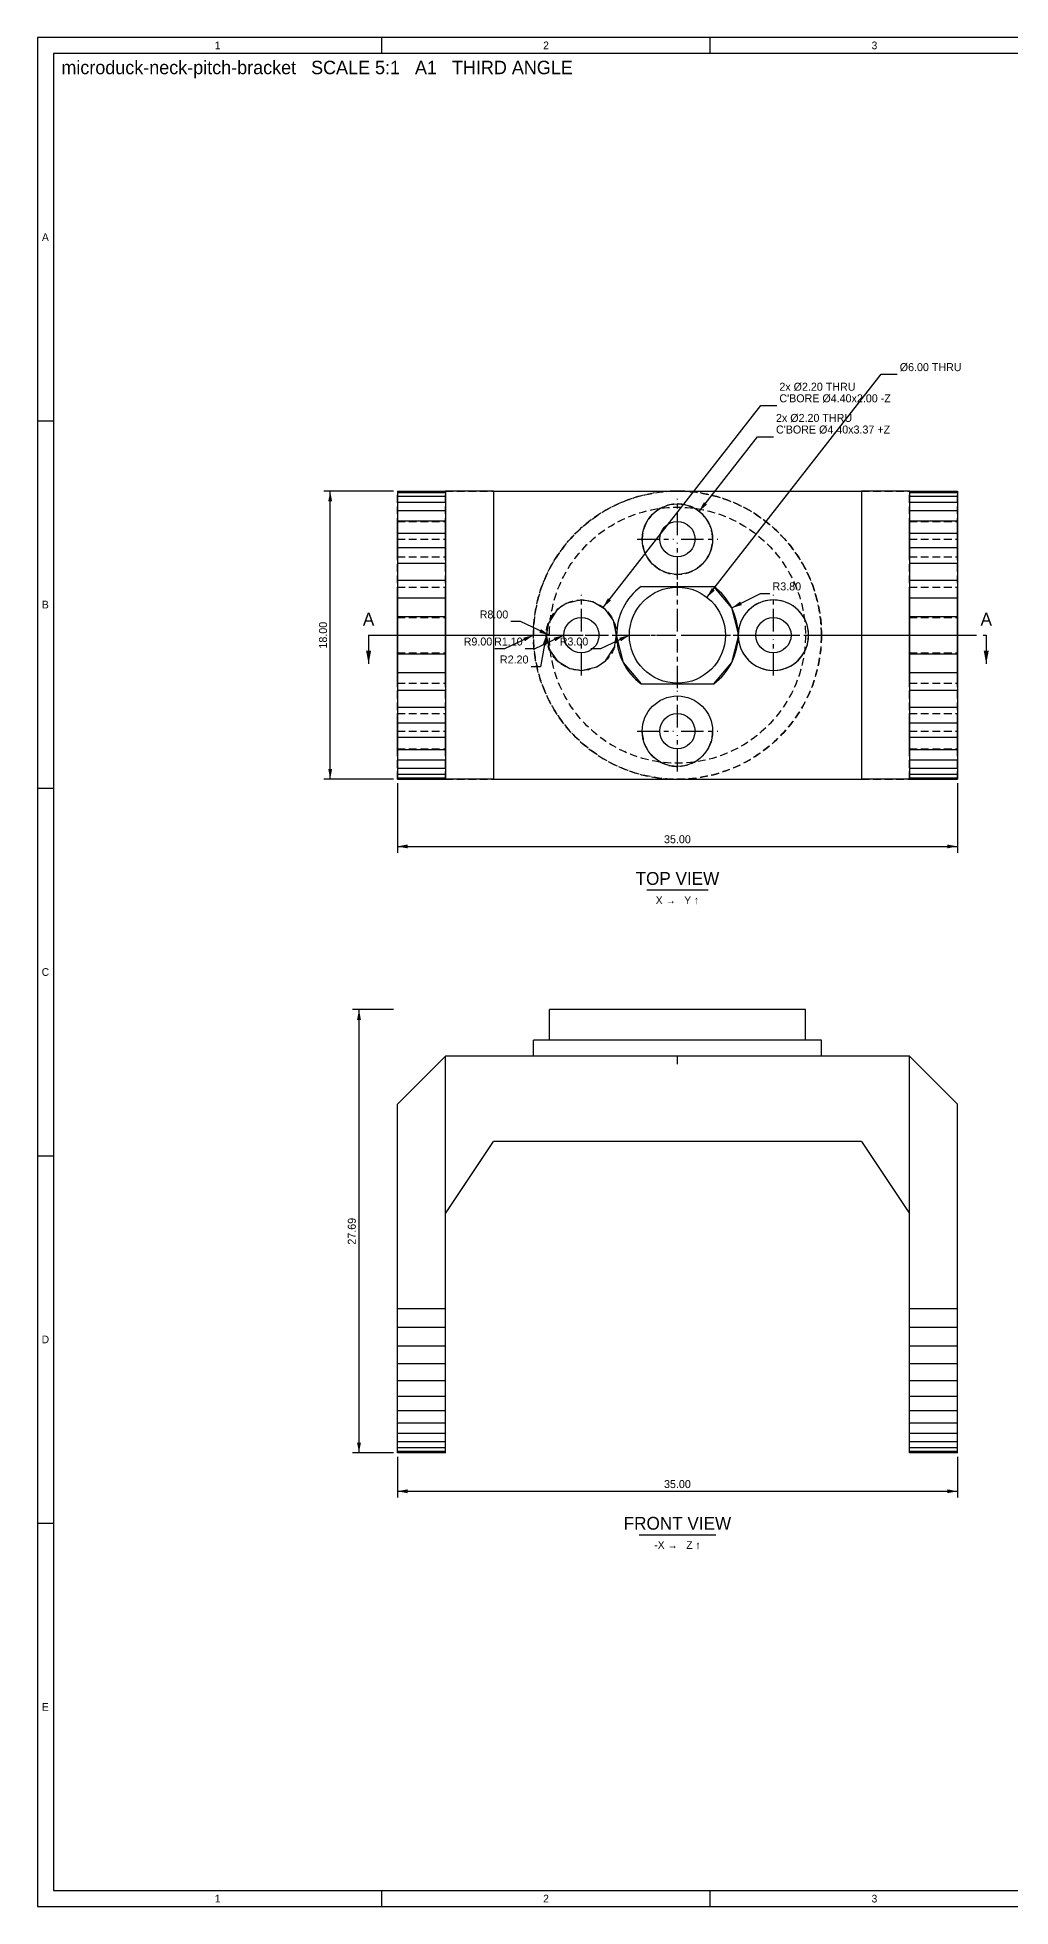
# Model space of a CAD drawing. Header units: millimetres. Extents: x 5 to 848, y 5 to 589.
# Drawn here: x 5 to 309, y 5 to 589 of the extents above; entities that cross this region are included whole.
import ezdxf
from ezdxf.enums import TextEntityAlignment as Align

# ---------------------------------------------------------------- set-up
doc = ezdxf.new("R2010")
doc.units = ezdxf.units.MM
for name, pattern in [('CENTER', [11.2, 7, -1.4, 1.4, -1.4]), ('HIDDEN', [3.6, 2.4, -1.2]), ('PHANTOM', [21, 11, -2, 2, -2, 2, -2])]:
    doc.linetypes.add(name, pattern=pattern)
for name, color, linetype in [('CENTER', 4, 'CENTER'), ('CUT', 1, 'PHANTOM'), ('CUTTHIN', 1, 'PHANTOM'), ('DIM', 3, 'CONTINUOUS'), ('FRAME', 7, 'CONTINUOUS'), ('HIDDEN', 8, 'HIDDEN'), ('TEXT', 3, 'CONTINUOUS'), ('TITLE', 7, 'CONTINUOUS'), ('VISIBLE', 7, 'CONTINUOUS')]:
    doc.layers.add(name, color=color, linetype=linetype)

msp = doc.modelspace()

# ---------------------------------------------------------------- linework, layer by layer
at = {"layer": 'CENTER'}
for p, q in [((205, 433.4325), (205, 444.8325)), ((192.4, 432.2325), (203.8, 432.2325)), ((206.2, 432.2325), (217.6, 432.2325)), ((205, 419.6325), (205, 431.0325)), ((175, 403.4325), (175, 414.8325)), ((205, 403.4325), (205, 418.8325)), ((235, 403.4325), (235, 414.8325)), ((162.4, 402.2325), (173.8, 402.2325)), ((175, 389.6325), (175, 401.0325)), ((176.2, 402.2325), (187.6, 402.2325)), ((188.4, 402.2325), (203.8, 402.2325)), ((205, 385.6325), (205, 401.0325)), ((206.2, 402.2325), (221.6, 402.2325)), ((222.4, 402.2325), (233.8, 402.2325)), ((235, 389.6325), (235, 401.0325)), ((236.2, 402.2325), (247.6, 402.2325)), ((205, 373.4325), (205, 384.8325)), ((192.4, 372.2325), (203.8, 372.2325)), ((205, 359.6325), (205, 371.0325)), ((206.2, 372.2325), (217.6, 372.2325))]:
    msp.add_line(p, q, dxfattribs=at)
at = {"layer": 'CUT'}
for p, q in [((108.5, 402.2325), (122.5, 402.2325)), ((108.5, 402.2325), (108.5, 393.2325)), ((287.5, 402.2325), (301.5, 402.2325)), ((301.5, 402.2325), (301.5, 393.2325))]:
    msp.add_line(p, q, dxfattribs=at)
for points in [[(108.5, 393.2325), (109.298, 397.4325), (107.702, 397.4325)], [(301.5, 393.2325), (302.298, 397.4325), (300.702, 397.4325)]]:
    msp.add_solid(points, dxfattribs=at)
at = {"layer": 'CUTTHIN'}
msp.add_line((122.5, 402.2325), (287.5, 402.2325), dxfattribs=at)
at = {"layer": 'DIM'}
for p, q in [((214.234922, 414.052661), (268.674779, 483.7325)), ((268.674779, 483.7325), (273.674779, 483.7325)), ((181.772276, 410.900618), (231.057244, 473.9825)), ((231.057244, 473.9825), (236.057244, 473.9825)), ((211.772276, 440.900618), (230.00114, 464.2325)), ((230.00114, 464.2325), (235.00114, 464.2325)), ((116.3, 447.2325), (94.5, 447.2325)), ((96.5, 357.2325), (96.5, 447.2325)), ((221.987353, 410.743071), (230.928066, 415.22232)), ((230.928066, 415.22232), (233.928066, 415.22232)), ((155.936922, 406.458683), (152.936922, 406.458683)), ((165, 402.2325), (155.936922, 406.458683)), ((150.936922, 398.006317), (147.936922, 398.006317)), ((160, 402.2325), (150.936922, 398.006317)), ((160.436922, 398.006317), (157.436922, 398.006317)), ((169.5, 402.2325), (160.436922, 398.006317)), ((164, 402.2325), (162.263518, 392.384422)), ((180.936922, 398.006317), (177.936922, 398.006317)), ((190, 402.2325), (180.936922, 398.006317)), ((162.263518, 392.384422), (159.263518, 392.384422)), ((116.3, 357.2325), (94.5, 357.2325)), ((117.5, 356.0325), (117.5, 334.2325)), ((292.5, 356.0325), (292.5, 334.2325)), ((117.5, 336.2325), (292.5, 336.2325)), ((116.3, 285.2325), (103.5, 285.2325)), ((105.5, 146.7675), (105.5, 285.2325)), ((116.3, 146.7675), (103.5, 146.7675)), ((117.5, 145.5675), (117.5, 132.7675)), ((292.5, 145.5675), (292.5, 132.7675)), ((117.5, 134.7675), (292.5, 134.7675))]:
    msp.add_line(p, q, dxfattribs=at)
for points in [[(96.5, 447.2325), (95.892, 444.0325), (97.108, 444.0325)], [(211.772276, 440.900618), (214.221503, 443.047931), (213.263282, 443.796575)], [(214.234922, 414.052661), (216.684149, 416.199974), (215.725928, 416.948618)], [(181.772276, 410.900618), (184.221503, 413.047931), (183.263282, 413.796575)], [(221.987353, 410.743071), (225.12072, 411.632836), (224.576043, 412.720026)], [(165, 402.2325), (162.356767, 404.135914), (161.842863, 403.033843)], [(160, 402.2325), (156.842863, 401.431157), (157.356767, 400.329086)], [(164, 402.2325), (162.845563, 399.186693), (164.043089, 398.975537)], [(169.5, 402.2325), (166.342863, 401.431157), (166.856767, 400.329086)], [(190, 402.2325), (186.842863, 401.431157), (187.356767, 400.329086)], [(96.5, 357.2325), (97.108, 360.4325), (95.892, 360.4325)], [(117.5, 336.2325), (120.7, 335.6245), (120.7, 336.8405)], [(292.5, 336.2325), (289.3, 336.8405), (289.3, 335.6245)], [(105.5, 285.2325), (104.892, 282.0325), (106.108, 282.0325)], [(105.5, 146.7675), (106.108, 149.9675), (104.892, 149.9675)], [(117.5, 134.7675), (120.7, 134.1595), (120.7, 135.3755)], [(292.5, 134.7675), (289.3, 135.3755), (289.3, 134.1595)]]:
    msp.add_solid(points, dxfattribs=at)
at = {"layer": 'FRAME'}
for p, q in [((831, 584), (10, 584)), ((10, 584), (10, 10)), ((10, 10), (831, 10))]:
    msp.add_line(p, q, dxfattribs=at)
at = {"layer": 'HIDDEN'}
for p, q in [((117.5, 357.2325), (117.5, 447.2325)), ((132.5, 357.2325), (132.5, 447.2325)), ((132.5, 447.2325), (205, 447.2325)), ((132.5, 447.2325), (132.5, 402.2325)), ((132.5, 407.634238), (132.5, 447.2325)), ((205, 447.2325), (277.5, 447.2325)), ((277.5, 447.2325), (277.5, 402.2325)), ((277.5, 357.2325), (277.5, 447.2325)), ((277.5, 407.634238), (277.5, 447.2325)), ((292.5, 357.2325), (292.5, 447.2325)), ((117.5, 426.7325), (117.5, 437.7325)), ((117.5, 437.7325), (117.5, 432.2325)), ((117.5, 437.7325), (132.5, 437.7325)), ((117.5, 432.2325), (117.5, 426.7325)), ((117.5, 432.2325), (132.5, 432.2325)), ((132.5, 426.7325), (132.5, 437.7325)), ((132.5, 437.7325), (132.5, 432.2325)), ((132.5, 432.2325), (132.5, 426.7325)), ((277.5, 426.7325), (277.5, 437.7325)), ((277.5, 437.7325), (277.5, 432.2325)), ((277.5, 437.7325), (292.5, 437.7325)), ((277.5, 432.2325), (277.5, 426.7325)), ((277.5, 432.2325), (292.5, 432.2325)), ((292.5, 426.7325), (292.5, 437.7325)), ((292.5, 437.7325), (292.5, 432.2325)), ((292.5, 432.2325), (292.5, 426.7325)), ((117.5, 426.7325), (132.5, 426.7325)), ((277.5, 426.7325), (292.5, 426.7325)), ((117.5, 387.2325), (117.5, 417.2325)), ((117.5, 417.2325), (117.5, 402.2325)), ((117.5, 417.2325), (132.5, 417.2325)), ((132.5, 387.2325), (132.5, 417.2325)), ((132.5, 417.2325), (132.5, 402.2325)), ((277.5, 387.2325), (277.5, 417.2325)), ((277.5, 417.2325), (277.5, 402.2325)), ((277.5, 417.2325), (292.5, 417.2325)), ((292.5, 387.2325), (292.5, 417.2325)), ((292.5, 417.2325), (292.5, 402.2325)), ((117.5, 396.7325), (117.5, 407.7325)), ((117.5, 407.7325), (117.5, 402.2325)), ((117.5, 396.7325), (117.5, 407.7325)), ((117.5, 407.7325), (117.5, 402.2325)), ((117.5, 407.7325), (132.5, 407.7325)), ((117.5, 407.7325), (132.5, 407.7325)), ((132.5, 407.634238), (132.5, 407.7325)), ((132.5, 407.7325), (132.5, 402.2325)), ((132.5, 396.7325), (132.5, 407.7325)), ((132.5, 407.7325), (132.5, 402.2325)), ((132.5, 396.830762), (132.5, 407.634238)), ((186.017657, 403.051446), (186, 402.2325)), ((224, 402.2325), (223.982343, 403.051446)), ((277.5, 407.634238), (277.5, 407.7325)), ((277.5, 407.7325), (277.5, 402.2325)), ((277.5, 396.7325), (277.5, 407.7325)), ((277.5, 407.7325), (277.5, 402.2325)), ((277.5, 407.7325), (292.5, 407.7325)), ((277.5, 407.7325), (292.5, 407.7325)), ((277.5, 396.830762), (277.5, 407.634238)), ((292.5, 396.7325), (292.5, 407.7325)), ((292.5, 407.7325), (292.5, 402.2325)), ((292.5, 396.7325), (292.5, 407.7325)), ((292.5, 407.7325), (292.5, 402.2325)), ((117.5, 402.2325), (117.5, 396.7325)), ((117.5, 402.2325), (117.5, 387.2325)), ((117.5, 402.2325), (117.5, 396.7325)), ((132.5, 402.2325), (132.5, 357.2325)), ((132.5, 402.2325), (132.5, 396.7325)), ((132.5, 402.2325), (132.5, 396.7325)), ((132.5, 402.2325), (132.5, 387.2325)), ((186, 402.2325), (186.017657, 401.413554)), ((277.5, 402.2325), (277.5, 357.2325)), ((277.5, 402.2325), (277.5, 396.7325)), ((277.5, 402.2325), (277.5, 396.7325)), ((277.5, 402.2325), (277.5, 387.2325)), ((292.5, 402.2325), (292.5, 396.7325)), ((292.5, 402.2325), (292.5, 387.2325)), ((292.5, 402.2325), (292.5, 396.7325)), ((117.5, 396.7325), (132.5, 396.7325)), ((117.5, 396.7325), (132.5, 396.7325)), ((132.5, 396.7325), (132.5, 396.830762)), ((132.5, 357.2325), (132.5, 396.830762)), ((277.5, 396.7325), (277.5, 396.830762)), ((277.5, 357.2325), (277.5, 396.830762)), ((277.5, 396.7325), (292.5, 396.7325)), ((277.5, 396.7325), (292.5, 396.7325)), ((117.5, 387.2325), (132.5, 387.2325)), ((277.5, 387.2325), (292.5, 387.2325)), ((117.5, 366.7325), (117.5, 377.7325)), ((117.5, 377.7325), (117.5, 372.2325)), ((117.5, 377.7325), (132.5, 377.7325)), ((132.5, 366.7325), (132.5, 377.7325)), ((132.5, 377.7325), (132.5, 372.2325)), ((277.5, 366.7325), (277.5, 377.7325)), ((277.5, 377.7325), (277.5, 372.2325)), ((277.5, 377.7325), (292.5, 377.7325)), ((292.5, 366.7325), (292.5, 377.7325)), ((292.5, 377.7325), (292.5, 372.2325)), ((117.5, 372.2325), (117.5, 366.7325)), ((117.5, 372.2325), (132.5, 372.2325)), ((132.5, 372.2325), (132.5, 366.7325)), ((277.5, 372.2325), (277.5, 366.7325)), ((277.5, 372.2325), (292.5, 372.2325)), ((292.5, 372.2325), (292.5, 366.7325)), ((117.5, 366.7325), (132.5, 366.7325)), ((277.5, 366.7325), (292.5, 366.7325)), ((132.5, 357.2325), (205, 357.2325)), ((205, 357.2325), (277.5, 357.2325))]:
    msp.add_line(p, q, dxfattribs=at)
for centre, radius in [((205, 402.2325), 45), ((205, 402.2325), 40), ((205, 402.2325), 40), ((175, 402.2325), 11)]:
    msp.add_circle(centre, radius, dxfattribs=at)
for centre, radius, start, end in [((205, 402.2325), 45, 90, 270), ((205, 402.2325), 45, 0, 90), ((205, 432.2325), 11, 2.133486, 360), ((234.997571, 402.224276), 11.006315, 0.042826, 184.209388), ((205, 402.2325), 45, 270, 360), ((205, 372.2325), 11, 181.066503, 360)]:
    msp.add_arc(centre, radius, start, end, dxfattribs=at)
at = {"layer": 'TEXT'}
for p, q in [((195.4, 322.6325), (214.6, 322.6325)), ((193, 121.1675), (217, 121.1675))]:
    msp.add_line(p, q, dxfattribs=at)
at = {"layer": 'TITLE'}
for p, q in [((836, 589), (5, 589)), ((5, 589), (5, 5)), ((112.625, 584), (112.625, 589)), ((215.25, 584), (215.25, 589)), ((5, 469.2), (10, 469.2)), ((5, 354.4), (10, 354.4)), ((5, 239.6), (10, 239.6)), ((5, 124.8), (10, 124.8)), ((112.625, 5), (112.625, 10)), ((215.25, 5), (215.25, 10)), ((5, 5), (836, 5))]:
    msp.add_line(p, q, dxfattribs=at)
at = {"layer": 'VISIBLE'}
for p, q in [((117.5, 447.2325), (117.5, 446.847519)), ((117.5, 447.2325), (132.5, 447.2325)), ((117.5, 446.847519), (117.5, 445.699162)), ((117.5, 446.847519), (132.5, 446.847519)), ((117.5, 445.699162), (117.5, 443.807079)), ((117.5, 445.699162), (132.5, 445.699162)), ((147.5, 447.2325), (132.5, 447.2325)), ((132.5, 447.2325), (132.5, 446.847519)), ((132.5, 446.847519), (132.5, 445.699162)), ((132.5, 445.699162), (132.5, 443.807079)), ((147.5, 447.2325), (262.5, 447.2325)), ((147.5, 447.2325), (147.5, 402.2325)), ((277.5, 447.2325), (262.5, 447.2325)), ((262.5, 447.2325), (262.5, 402.2325)), ((277.5, 447.2325), (292.5, 447.2325)), ((277.5, 447.2325), (277.5, 446.847519)), ((277.5, 446.847519), (277.5, 445.699162)), ((277.5, 446.847519), (292.5, 446.847519)), ((277.5, 445.699162), (277.5, 443.807079)), ((277.5, 445.699162), (292.5, 445.699162)), ((292.5, 447.2325), (292.5, 446.847519)), ((292.5, 446.847519), (292.5, 445.699162)), ((292.5, 445.699162), (292.5, 443.807079)), ((117.5, 443.807079), (117.5, 441.203643)), ((117.5, 443.807079), (132.5, 443.807079)), ((117.5, 441.203643), (117.5, 437.9334)), ((117.5, 441.203643), (132.5, 441.203643)), ((132.5, 443.807079), (132.5, 441.203643)), ((132.5, 441.203643), (132.5, 437.9334)), ((277.5, 443.807079), (277.5, 441.203643)), ((277.5, 443.807079), (292.5, 443.807079)), ((277.5, 441.203643), (277.5, 437.9334)), ((277.5, 441.203643), (292.5, 441.203643)), ((292.5, 443.807079), (292.5, 441.203643)), ((292.5, 441.203643), (292.5, 437.9334)), ((117.5, 437.9334), (117.5, 434.052305)), ((117.5, 437.9334), (132.5, 437.9334)), ((117.5, 434.052305), (117.5, 429.626764)), ((117.5, 434.052305), (132.5, 434.052305)), ((132.5, 437.9334), (132.5, 434.052305)), ((132.5, 434.052305), (132.5, 429.626764)), ((277.5, 437.9334), (277.5, 434.052305)), ((277.5, 437.9334), (292.5, 437.9334)), ((277.5, 434.052305), (277.5, 429.626764)), ((277.5, 434.052305), (292.5, 434.052305)), ((292.5, 437.9334), (292.5, 434.052305)), ((292.5, 434.052305), (292.5, 429.626764)), ((117.5, 429.626764), (117.5, 424.7325)), ((117.5, 429.626764), (132.5, 429.626764)), ((132.5, 429.626764), (132.5, 424.7325)), ((277.5, 429.626764), (277.5, 424.7325)), ((277.5, 429.626764), (292.5, 429.626764)), ((292.5, 429.626764), (292.5, 424.7325)), ((117.5, 424.7325), (117.5, 419.453254)), ((117.5, 424.7325), (132.5, 424.7325)), ((132.5, 424.7325), (132.5, 419.453254)), ((277.5, 424.7325), (277.5, 419.453254)), ((277.5, 424.7325), (292.5, 424.7325)), ((292.5, 424.7325), (292.5, 419.453254)), ((117.5, 419.453254), (117.5, 413.879357)), ((117.5, 419.453254), (132.5, 419.453254)), ((132.5, 419.453254), (132.5, 413.879357)), ((193.624192, 417.450614), (216.375808, 417.450614)), ((221.982283, 410.753185), (216.375808, 417.450614)), ((277.5, 419.453254), (277.5, 413.879357)), ((277.5, 419.453254), (292.5, 419.453254)), ((292.5, 419.453254), (292.5, 413.879357)), ((117.5, 413.879357), (117.5, 408.106179)), ((117.5, 413.879357), (132.5, 413.879357)), ((132.5, 413.879357), (132.5, 408.106179)), ((167.469982, 410.251155), (164.669928, 406.012661)), ((170.199701, 412.12983), (167.469982, 410.251155)), ((175, 413.2325), (170.199701, 412.12983)), ((178.573372, 412.635914), (175, 413.2325)), ((182.530018, 410.251155), (178.573372, 412.635914)), ((185.007193, 406.799348), (182.530018, 410.251155)), ((223.982343, 403.051446), (221.982283, 410.753185)), ((277.5, 413.879357), (277.5, 408.106179)), ((277.5, 413.879357), (292.5, 413.879357)), ((292.5, 413.879357), (292.5, 408.106179)), ((117.5, 408.106179), (117.5, 402.2325)), ((117.5, 408.106179), (132.5, 408.106179)), ((132.5, 408.106179), (132.5, 402.2325)), ((164.669928, 406.012661), (164, 402.2325)), ((186, 402.2325), (185.007193, 406.799348)), ((277.5, 408.106179), (277.5, 402.2325)), ((277.5, 408.106179), (292.5, 408.106179)), ((292.5, 408.106179), (292.5, 402.2325)), ((117.5, 402.2325), (117.5, 396.358821)), ((117.5, 402.2325), (132.5, 402.2325)), ((132.5, 402.2325), (132.5, 396.358821)), ((132.5, 402.2325), (147.5, 402.2325)), ((147.5, 402.2325), (147.5, 357.2325)), ((147.5, 402.2325), (164, 402.2325)), ((164, 402.2325), (164.992807, 397.665652)), ((164.992807, 397.665652), (167.469982, 394.213845)), ((182.530018, 394.213845), (185.330048, 398.452275)), ((185.330048, 398.452275), (186, 402.2325)), ((186.017657, 401.413554), (188.017717, 393.711815)), ((221.982283, 393.711815), (223.982343, 401.413554)), ((246, 402.2325), (262.5, 402.2325)), ((262.5, 402.2325), (262.5, 357.2325)), ((262.5, 402.2325), (277.5, 402.2325)), ((277.5, 402.2325), (277.5, 396.358821)), ((277.5, 402.2325), (292.5, 402.2325)), ((292.5, 402.2325), (292.5, 396.358821)), ((117.5, 396.358821), (117.5, 390.585643)), ((117.5, 396.358821), (132.5, 396.358821)), ((132.5, 396.358821), (132.5, 390.585643)), ((167.469982, 394.213845), (171.426749, 391.829045)), ((171.426749, 391.829045), (175, 391.2325)), ((175, 391.2325), (179.800299, 392.33517)), ((179.800299, 392.33517), (182.530018, 394.213845)), ((188.017717, 393.711815), (193.624192, 387.014386)), ((216.375808, 387.014386), (221.982283, 393.711815)), ((277.5, 396.358821), (277.5, 390.585643)), ((277.5, 396.358821), (292.5, 396.358821)), ((292.5, 396.358821), (292.5, 390.585643)), ((117.5, 390.585643), (117.5, 385.011746)), ((117.5, 390.585643), (132.5, 390.585643)), ((132.5, 390.585643), (132.5, 385.011746)), ((193.624192, 387.014386), (216.375808, 387.014386)), ((277.5, 390.585643), (277.5, 385.011746)), ((277.5, 390.585643), (292.5, 390.585643)), ((292.5, 390.585643), (292.5, 385.011746)), ((117.5, 385.011746), (117.5, 379.7325)), ((117.5, 385.011746), (132.5, 385.011746)), ((117.5, 379.7325), (117.5, 374.838236)), ((117.5, 379.7325), (132.5, 379.7325)), ((132.5, 385.011746), (132.5, 379.7325)), ((132.5, 379.7325), (132.5, 374.838236)), ((277.5, 385.011746), (277.5, 379.7325)), ((277.5, 385.011746), (292.5, 385.011746)), ((277.5, 379.7325), (277.5, 374.838236)), ((277.5, 379.7325), (292.5, 379.7325)), ((292.5, 385.011746), (292.5, 379.7325)), ((292.5, 379.7325), (292.5, 374.838236)), ((117.5, 374.838236), (117.5, 370.412695)), ((117.5, 374.838236), (132.5, 374.838236)), ((132.5, 374.838236), (132.5, 370.412695)), ((277.5, 374.838236), (277.5, 370.412695)), ((277.5, 374.838236), (292.5, 374.838236)), ((292.5, 374.838236), (292.5, 370.412695)), ((117.5, 370.412695), (117.5, 366.5316)), ((117.5, 370.412695), (132.5, 370.412695)), ((132.5, 370.412695), (132.5, 366.5316)), ((277.5, 370.412695), (277.5, 366.5316)), ((277.5, 370.412695), (292.5, 370.412695)), ((292.5, 370.412695), (292.5, 366.5316)), ((117.5, 366.5316), (117.5, 363.261357)), ((117.5, 366.5316), (132.5, 366.5316)), ((117.5, 363.261357), (117.5, 360.657921)), ((117.5, 363.261357), (132.5, 363.261357)), ((132.5, 366.5316), (132.5, 363.261357)), ((132.5, 363.261357), (132.5, 360.657921)), ((277.5, 366.5316), (277.5, 363.261357)), ((277.5, 366.5316), (292.5, 366.5316)), ((277.5, 363.261357), (277.5, 360.657921)), ((277.5, 363.261357), (292.5, 363.261357)), ((292.5, 366.5316), (292.5, 363.261357)), ((292.5, 363.261357), (292.5, 360.657921)), ((117.5, 360.657921), (117.5, 358.765838)), ((117.5, 360.657921), (132.5, 360.657921)), ((117.5, 358.765838), (117.5, 357.617481)), ((117.5, 358.765838), (132.5, 358.765838)), ((117.5, 357.617481), (117.5, 357.2325)), ((117.5, 357.617481), (132.5, 357.617481)), ((117.5, 357.2325), (132.5, 357.2325)), ((132.5, 360.657921), (132.5, 358.765838)), ((132.5, 358.765838), (132.5, 357.617481)), ((132.5, 357.617481), (132.5, 357.2325)), ((147.5, 357.2325), (132.5, 357.2325)), ((147.5, 357.2325), (262.5, 357.2325)), ((277.5, 357.2325), (262.5, 357.2325)), ((277.5, 360.657921), (277.5, 358.765838)), ((277.5, 360.657921), (292.5, 360.657921)), ((277.5, 358.765838), (277.5, 357.617481)), ((277.5, 358.765838), (292.5, 358.765838)), ((277.5, 357.617481), (277.5, 357.2325)), ((277.5, 357.617481), (292.5, 357.617481)), ((277.5, 357.2325), (292.5, 357.2325)), ((292.5, 360.657921), (292.5, 358.765838)), ((292.5, 358.765838), (292.5, 357.617481)), ((292.5, 357.617481), (292.5, 357.2325)), ((165, 275.7325), (165, 285.2325)), ((245, 285.2325), (165, 285.2325)), ((245, 275.7325), (245, 285.2325)), ((160, 270.7325), (160, 275.7325)), ((250, 275.7325), (160, 275.7325)), ((250, 270.7325), (250, 275.7325)), ((132.5, 270.7325), (117.5, 255.7325)), ((132.5, 221.553759), (132.5, 270.7325)), ((205, 270.7325), (132.5, 270.7325)), ((277.5, 270.7325), (205, 270.7325)), ((205, 268.2325), (205, 270.7325)), ((277.5, 270.7325), (292.5, 255.7325)), ((277.5, 221.553759), (277.5, 270.7325)), ((117.5, 191.7675), (117.5, 255.7325)), ((292.5, 191.7675), (292.5, 255.7325)), ((132.5, 221.553759), (147.5, 244.028109)), ((132.5, 221.553759), (147.5, 244.028109)), ((262.5, 244.028109), (147.5, 244.028109)), ((262.5, 244.028109), (147.5, 244.028109)), ((262.5, 244.028109), (277.5, 221.553759)), ((132.5, 220.7325), (132.5, 221.553759)), ((132.5, 191.7675), (132.5, 220.7325)), ((277.5, 220.7325), (277.5, 221.553759)), ((277.5, 191.7675), (277.5, 220.7325)), ((132.5, 191.7675), (117.5, 191.7675)), ((117.5, 185.893821), (117.5, 191.7675)), ((132.5, 185.893821), (132.5, 191.7675)), ((292.5, 191.7675), (277.5, 191.7675)), ((277.5, 185.893821), (277.5, 191.7675)), ((292.5, 185.893821), (292.5, 191.7675)), ((117.5, 180.120643), (117.5, 185.893821)), ((132.5, 185.893821), (117.5, 185.893821)), ((132.5, 180.120643), (132.5, 185.893821)), ((277.5, 180.120643), (277.5, 185.893821)), ((292.5, 185.893821), (277.5, 185.893821)), ((292.5, 180.120643), (292.5, 185.893821)), ((117.5, 174.546746), (117.5, 180.120643)), ((132.5, 180.120643), (117.5, 180.120643)), ((132.5, 174.546746), (132.5, 180.120643)), ((277.5, 174.546746), (277.5, 180.120643)), ((292.5, 180.120643), (277.5, 180.120643)), ((292.5, 174.546746), (292.5, 180.120643)), ((117.5, 169.2675), (117.5, 174.546746)), ((132.5, 174.546746), (117.5, 174.546746)), ((132.5, 169.2675), (132.5, 174.546746)), ((277.5, 169.2675), (277.5, 174.546746)), ((292.5, 174.546746), (277.5, 174.546746)), ((292.5, 169.2675), (292.5, 174.546746)), ((117.5, 164.373236), (117.5, 169.2675)), ((132.5, 169.2675), (117.5, 169.2675)), ((117.5, 159.947695), (117.5, 164.373236)), ((132.5, 164.373236), (117.5, 164.373236)), ((132.5, 164.373236), (132.5, 169.2675)), ((132.5, 159.947695), (132.5, 164.373236)), ((277.5, 164.373236), (277.5, 169.2675)), ((292.5, 169.2675), (277.5, 169.2675)), ((277.5, 159.947695), (277.5, 164.373236)), ((292.5, 164.373236), (277.5, 164.373236)), ((292.5, 164.373236), (292.5, 169.2675)), ((292.5, 159.947695), (292.5, 164.373236)), ((117.5, 156.0666), (117.5, 159.947695)), ((132.5, 159.947695), (117.5, 159.947695)), ((132.5, 156.0666), (132.5, 159.947695)), ((277.5, 156.0666), (277.5, 159.947695)), ((292.5, 159.947695), (277.5, 159.947695)), ((292.5, 156.0666), (292.5, 159.947695)), ((117.5, 152.796357), (117.5, 156.0666)), ((132.5, 156.0666), (117.5, 156.0666)), ((117.5, 150.192921), (117.5, 152.796357)), ((132.5, 152.796357), (117.5, 152.796357)), ((132.5, 152.796357), (132.5, 156.0666)), ((132.5, 150.192921), (132.5, 152.796357)), ((277.5, 152.796357), (277.5, 156.0666)), ((292.5, 156.0666), (277.5, 156.0666)), ((277.5, 150.192921), (277.5, 152.796357)), ((292.5, 152.796357), (277.5, 152.796357)), ((292.5, 152.796357), (292.5, 156.0666)), ((292.5, 150.192921), (292.5, 152.796357)), ((117.5, 148.300838), (117.5, 150.192921)), ((132.5, 150.192921), (117.5, 150.192921)), ((117.5, 147.152481), (117.5, 148.300838)), ((132.5, 148.300838), (117.5, 148.300838)), ((117.5, 146.7675), (117.5, 147.152481)), ((132.5, 147.152481), (117.5, 147.152481)), ((132.5, 146.7675), (117.5, 146.7675)), ((132.5, 148.300838), (132.5, 150.192921)), ((132.5, 147.152481), (132.5, 148.300838)), ((132.5, 146.7675), (132.5, 147.152481)), ((277.5, 148.300838), (277.5, 150.192921)), ((292.5, 150.192921), (277.5, 150.192921)), ((277.5, 147.152481), (277.5, 148.300838)), ((292.5, 148.300838), (277.5, 148.300838)), ((277.5, 146.7675), (277.5, 147.152481)), ((292.5, 147.152481), (277.5, 147.152481)), ((292.5, 146.7675), (277.5, 146.7675)), ((292.5, 148.300838), (292.5, 150.192921)), ((292.5, 147.152481), (292.5, 148.300838)), ((292.5, 146.7675), (292.5, 147.152481))]:
    msp.add_line(p, q, dxfattribs=at)
for centre, radius in [((205, 432.2325), 11), ((205, 432.2325), 5.5), ((205, 402.2325), 15), ((175, 402.2325), 5.5), ((235, 402.2325), 5.5), ((205, 372.2325), 11), ((205, 372.2325), 5.5)]:
    msp.add_circle(centre, radius, dxfattribs=at)
for centre, radius, start, end in [((205, 402.2325), 19, 126.77876, 180), ((205, 402.2325), 19, 0, 53.22124), ((235, 402.2325), 11, 360, 180), ((205, 402.2325), 19, 180, 233.22124), ((205, 402.2325), 19, 306.77876, 360), ((235, 402.2325), 11, 179.999999, 360), ((235, 402.2325), 11, 180, 0)]:
    msp.add_arc(centre, radius, start, end, dxfattribs=at)

# ---------------------------------------------------------------- texts
at = {"layer": 'TEXT'}
for s, height, p in [('microduck-neck-pitch-bracket   SCALE 5:1   A1   THIRD ANGLE', 4.2, (12.5, 577.5)), ('Ø6.00 THRU', 2.5, (274.474779, 484.7325)), ('2x Ø2.20 THRU', 2.5, (236.857244, 478.6075)), ("C'BORE Ø4.40x2.00 -Z", 2.5, (236.857244, 474.9825)), ('2x Ø2.20 THRU', 2.5, (235.80114, 468.8575)), ("C'BORE Ø4.40x3.37 +Z", 2.5, (235.80114, 465.2325)), ('R3.80', 2.5, (234.728066, 416.22232))]:
    msp.add_text(s, height=height, dxfattribs=at).set_placement(p)
for p in [(108.5, 407.2325), (301.5, 407.2325)]:
    msp.add_text('A', height=4, dxfattribs=at).set_placement(p, align=Align.MIDDLE_CENTER)
for s, p in [('R8.00', (152.136922, 407.458683)), ('R9.00', (147.136922, 399.006317)), ('R1.10', (156.636922, 399.006317)), ('R3.00', (177.136922, 399.006317)), ('R2.20', (158.463518, 393.384422))]:
    msp.add_text(s, height=2.5, dxfattribs=at).set_placement(p, align=Align.RIGHT)
for s, p in [('18.00', (95.5, 402.2325)), ('27.69', (104.5, 216))]:
    msp.add_text(s, height=2.5, rotation=90, dxfattribs=at).set_placement(p, align=Align.CENTER)
for s, height, p in [('35.00', 2.5, (205, 337.2325)), ('TOP VIEW', 4, (205, 324.2325)), ('X →   Y ↑', 2.4, (205, 318.2325)), ('35.00', 2.5, (205, 135.7675)), ('FRONT VIEW', 4, (205, 122.7675)), ('-X →   Z ↑', 2.4, (205, 116.7675))]:
    msp.add_text(s, height=height, dxfattribs=at).set_placement(p, align=Align.CENTER)
at = {"layer": 'TITLE'}
for s, p in [('1', (61.3125, 586.5)), ('2', (163.9375, 586.5)), ('3', (266.5625, 586.5)), ('A', (7.5, 526.6)), ('B', (7.5, 411.8)), ('C', (7.5, 297)), ('D', (7.5, 182.2)), ('E', (7.5, 67.4)), ('1', (61.3125, 7.5)), ('2', (163.9375, 7.5)), ('3', (266.5625, 7.5))]:
    msp.add_text(s, height=2.4, dxfattribs=at).set_placement(p, align=Align.MIDDLE_CENTER)

doc.saveas('drawing.dxf')
